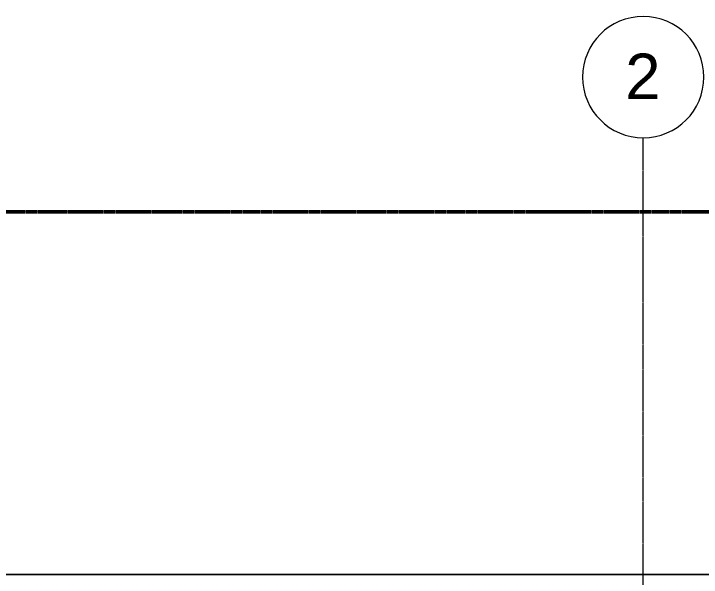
# Model space of a CAD drawing. Header units: inches. Extents: x -4235 to -464, y 9767 to 12347.
# Drawn here: x -3403.4 to -3131.4, y 12124 to 12347 of the extents above; entities that cross this region are included whole.
import ezdxf

# ---------------------------------------------------------------- set-up
doc = ezdxf.new("R2010")
doc.units = ezdxf.units.IN
doc.header["$MEASUREMENT"] = 0
doc.linetypes.add('Double Dash 3_8_', pattern=[1, 0.375, -0.125, 0.125, -0.125, 0.125, -0.125])
doc.linetypes.add('Grid Line 1_2_', pattern=[0.875, 0.5, -0.125, 0.125, -0.125])
for name, color, linetype, lineweight in [('A-WALL-5', 113, 'Continuous', 9), ('C-PROP-LINE', 91, 'Double Dash 3_8_', 50), ('S-GRID-1', 1, 'Grid Line 1_2_', 9), ('S-GRID-IDEN', 1, 'Continuous', 9)]:
    doc.layers.add(name, color=color, linetype=linetype, lineweight=lineweight)
doc.styles.add('Arial', font='arial.ttf', dxfattribs={"height": 18})

# ---------------------------------------------------------------- blocks, each defined once
blk = doc.blocks.new('Basic Wall _ EXT - FIBER CEMENT - SMALL - ___-2145929-BACKGROUND - RCP - 3RD FLOOR')
at = {"layer": 'A-WALL-5'}
for p, q in [((-3055.05, 12125.15), (-3603.61, 12125.15)), ((-3055.05, 12125.15), (-3603.61, 12125.15)), ((-3603.61, 12125.07), (-3055.05, 12125.07)), ((-3055.05, 12125.07), (-3603.61, 12125.07))]:
    blk.add_line(p, q, dxfattribs=at)
blk = doc.blocks.new('Family - ___-1878357-BACKGROUND - RCP - 3RD FLOOR')
at = {"layer": 'C-PROP-LINE'}
blk.add_line((-3989.61, 12268.69), (-629.56, 12268.69), dxfattribs=at)
blk = doc.blocks.new('Grid - Grid Head - Circle-50561-BACKGROUND - RCP - 3RD FLOOR')
at = {"layer": 'S-GRID-IDEN'}
for start, end in [(360, 180), (180, 360)]:
    blk.add_arc((0, 0), 0.25, start, end, dxfattribs=at)

msp = doc.modelspace()

# ---------------------------------------------------------------- linework, layer by layer
at = {"layer": 'S-GRID-1'}
msp.add_line((-3154.32, 9836.18), (-3154.32, 12297.95), dxfattribs=at)

# ---------------------------------------------------------------- block references
at = {"layer": 'A-WALL-5'}
msp.add_blockref('Basic Wall _ EXT - FIBER CEMENT - SMALL - ___-2145929-BACKGROUND - RCP - 3RD FLOOR', (0, 0), dxfattribs=at)
at = {"layer": 'C-PROP-LINE'}
msp.add_blockref('Family - ___-1878357-BACKGROUND - RCP - 3RD FLOOR', (0, 0), dxfattribs=at)
at = {"layer": 'S-GRID-IDEN', "xscale": 95.99999999999994, "yscale": 95.99999999999994, "zscale": 95.99999999999994}
msp.add_blockref('Grid - Grid Head - Circle-50561-BACKGROUND - RCP - 3RD FLOOR', (-3154.32, 12321.95), dxfattribs=at)

# ---------------------------------------------------------------- texts
at = {"layer": 'S-GRID-IDEN', "insert": (-3161.45, 12331.23), "char_height": 18, "width": 16.968, "attachment_point": 1, "style": 'Arial'}
msp.add_mtext('2', dxfattribs=at)

doc.saveas('drawing.dxf')
